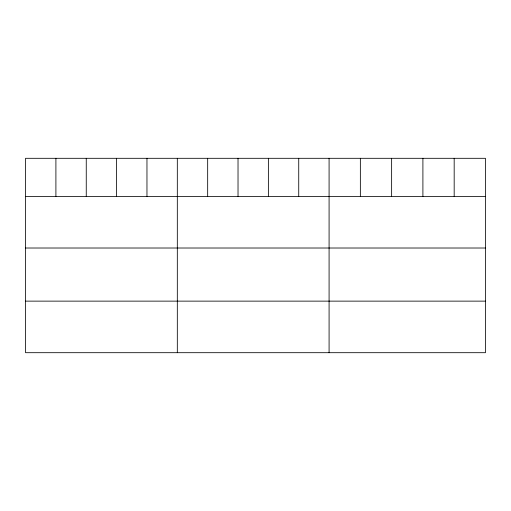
<?xml version="1.0" encoding="UTF-8"?>
<svg xmlns="http://www.w3.org/2000/svg" width="511" height="511" viewBox="0 0 511 511"><rect width="100%" height="100%" fill="white"/><g stroke="black" fill="none" stroke-linecap="round" stroke-linejoin="round"><path stroke-width="0.77" d="M485.45 196.454L485.45 352.692L25.55 352.692L25.55 158.308L485.45 158.308L485.45 196.454L25.55 196.454M25.55 248.014L485.45 248.014M25.55 301.132L485.45 301.132M454.177 158.308L454.177 196.454M422.904 158.308L422.904 196.454M391.63 158.308L391.63 196.454M360.357 158.308L360.357 196.454M329.084 158.308L329.084 352.692M298.731 158.308L298.731 196.454M268.377 158.308L268.377 196.454M238.024 158.308L238.024 196.454M207.67 158.308L207.67 196.454M177.317 158.308L177.317 352.692M146.964 158.308L146.964 196.454M116.61 158.308L116.61 196.454M86.257 158.308L86.257 196.454M55.903 158.308L55.903 196.454"/></g></svg>
